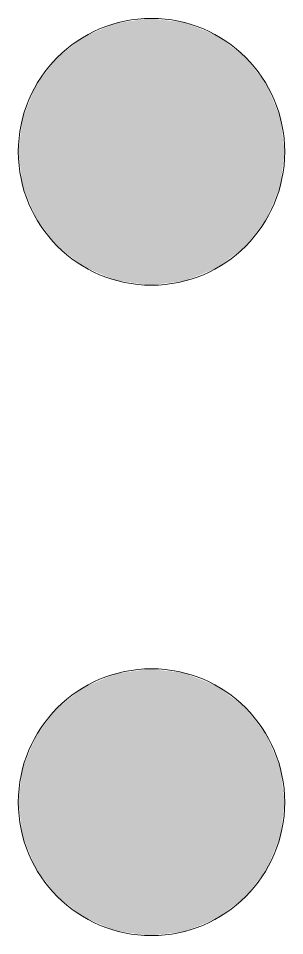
# Model space of a CAD drawing. Extents: x -1067 to 23308, y -6822 to 57810.
# Drawn here: x 15922.3 to 16012.3, y 21730.3 to 22039.7 of the extents above; entities that cross this region are included whole.
import ezdxf

# ---------------------------------------------------------------- set-up
doc = ezdxf.new("R2010")
doc.units = 0
doc.layers.get('0').update_dxf_attribs({"lineweight": 13})
doc.layers.add('EL01_WAN_Fangleitungen bestehend Kün', color=1, linetype='Continuous', lineweight=13, true_color=0xff0000)

# ---------------------------------------------------------------- blocks, each defined once
blk = doc.blocks.new('Anschlusspunkt-A0UJ2DUKXE', base_point=(15922.27, 21949.69))
at = {"linetype": 'ByBlock', "lineweight": -2, "ltscale": 0.13}
blk.add_hatch(color=0, dxfattribs=at).paths.add_polyline_path([(15966.52, 21949.69), (15978.31, 21951.07), (15989.34, 21955.47), (15998.82, 21962.61), (16006.12, 21971.98), (16010.7, 21982.93), (16012.27, 21994.69), (16010.7, 22006.46), (16006.12, 22017.41), (15998.82, 22026.78), (15989.34, 22033.92), (15978.31, 22038.32), (15966.52, 22039.69), (15955.02, 22038), (15944.34, 22033.42), (15935.19, 22026.25), (15928.17, 22016.98), (15923.77, 22006.22), (15922.27, 21994.69), (15923.77, 21983.17), (15928.17, 21972.41), (15935.19, 21963.14), (15944.34, 21955.97), (15955.02, 21951.39)])
at = {"color": 0, "linetype": 'ByBlock', "lineweight": -2, "ltscale": 0.13}
blk.add_circle((15967.27, 21994.69), 45, dxfattribs=at)
blk = doc.blocks.new('Anschlusspunkt-A0UJ2DX4XE', base_point=(15922.27, 21730.29))
at = {"linetype": 'ByBlock', "lineweight": -2, "ltscale": 0.13}
blk.add_hatch(color=0, dxfattribs=at).paths.add_polyline_path([(15966.52, 21730.29), (15978.31, 21731.66), (15989.34, 21736.07), (15998.82, 21743.2), (16006.12, 21752.57), (16010.7, 21763.52), (16012.27, 21775.29), (16010.7, 21787.05), (16006.12, 21798), (15998.82, 21807.37), (15989.34, 21814.51), (15978.31, 21818.91), (15966.52, 21820.29), (15955.02, 21818.59), (15944.34, 21814.01), (15935.19, 21806.84), (15928.17, 21797.57), (15923.77, 21786.81), (15922.27, 21775.29), (15923.77, 21763.76), (15928.17, 21753), (15935.19, 21743.73), (15944.34, 21736.56), (15955.02, 21731.98)])
at = {"color": 0, "linetype": 'ByBlock', "lineweight": -2, "ltscale": 0.13}
blk.add_circle((15967.27, 21775.29), 45, dxfattribs=at)

msp = doc.modelspace()

# ---------------------------------------------------------------- block references
at = {"layer": 'EL01_WAN_Fangleitungen bestehend Kün', "ltscale": 0.13}
for name, p in [('Anschlusspunkt-A0UJ2DUKXE', (15922.27, 21949.69)), ('Anschlusspunkt-A0UJ2DX4XE', (15922.27, 21730.29))]:
    msp.add_blockref(name, p, dxfattribs=at)

doc.saveas('drawing.dxf')
